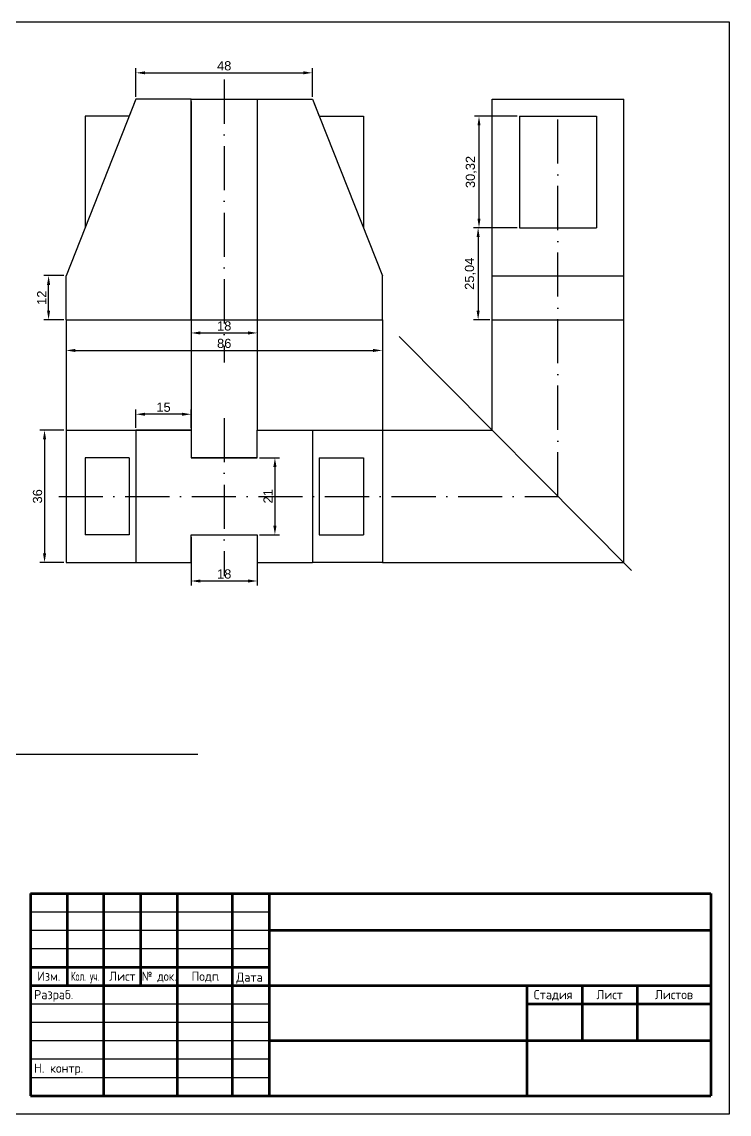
# Model space of a CAD drawing. Header units: millimetres. Extents: x 3106 to 3526, y 1711 to 2008.
# Drawn here: x 3333.8 to 3526.2, y 1710.8 to 2007.8 of the extents above; entities that cross this region are included whole.
import ezdxf
from ezdxf.enums import TextEntityAlignment as Align

# ---------------------------------------------------------------- set-up
doc = ezdxf.new("R2010")
doc.units = ezdxf.units.MM
doc.linetypes.add('ACAD_ISO10W100', pattern=[18, 12, -3, 0, -3])
doc.layers.add('Контур', color=7, linetype='Continuous', lineweight=30)
doc.layers.add('Оси', color=100, linetype='ACAD_ISO10W100')
doc.layers.add('Размеры', color=30, linetype='Continuous')
doc.styles.add('GOST-2.304_Type-B', font='GOST Common.ttf')
doc.styles.get("Standard").update_dxf_attribs({"font": 'arial.ttf'})
doc.dimstyles.new('ISO-25', dxfattribs={"dimtxt": 2.5, "dimasz": 2.5, "dimexe": 1.25, "dimexo": 0.625, "dimtad": 1, "dimtxsty": 'Standard', "dimcen": 2.5, "dimadec": 0, "dimazin": 0, "dimtfac": 1, "dimtmove": 0, "dimatfit": 3, "dimfxl": 1, "dimarcsym": 0})

# ---------------------------------------------------------------- blocks, each defined once
blk = doc.blocks.new('ACAD_SPDS_TB_00')
at = {"linetype": 'Continuous', "lineweight": 60}
for p, q in [((-185, 55), (-185, 0)), ((-185, 55), (0, 55)), ((-175, 55), (-175, 30)), ((-165, 0), (-165, 55)), ((-155, 30), (-155, 55)), ((-145, 0), (-145, 55)), ((-130, 0), (-130, 55)), ((-120, 0), (-120, 55)), ((0, 55), (0, 0)), ((-120, 45), (0, 45)), ((-185, 35), (-120, 35)), ((-185, 30), (0, 30)), ((-50, 30), (-50, 0)), ((-35, 30), (-35, 15)), ((-20, 30), (-20, 15)), ((-50, 25), (0, 25)), ((-120, 15), (0, 15)), ((-185, 0), (0, 0))]:
    blk.add_line(p, q, dxfattribs=at)
at = {"linetype": 'Continuous', "lineweight": 25}
for p, q in [((-185, 50), (-120, 50)), ((-185, 45), (-120, 45)), ((-185, 40), (-120, 40)), ((-185, 25), (-120, 25)), ((-185, 20), (-120, 20)), ((-185, 15), (-120, 15)), ((-185, 10), (-120, 10)), ((-185, 5), (-120, 5))]:
    blk.add_line(p, q, dxfattribs=at)
at = {"style": 'GOST-2.304_Type-B'}
for s, p in [('Изм.', (-180, 31.25)), ('Лист', (-160, 31.25)), ('Подп', (-137.5, 31.25))]:
    blk.add_text(s, height=2.5, dxfattribs=at).set_placement(p, align=Align.CENTER)
at = {"style": 'GOST-2.304_Type-B', "width": 0.7}
blk.add_text('Кол. уч.', height=2.5, dxfattribs=at).set_placement((-174, 31.25))
at = {"style": 'GOST-2.304_Type-B', "width": 0.9}
blk.add_text('№ док.', height=2.5, dxfattribs=at).set_placement((-150, 31.25), align=Align.CENTER)
at = {"style": 'GOST-2.304_Type-B'}
for s, p in [('Дата', (-129, 31)), ('.', (-177.56, 31.25)), ('.', (-134.25, 31.25)), ('Разраб.', (-184, 26.25)), ('Стадия', (-48.12, 26.25)), ('Н. контр.', (-184, 6.25))]:
    blk.add_text(s, height=2.5, dxfattribs=at).set_placement(p)
blk.add_text('Лист', height=2.5, dxfattribs=at).set_placement((-27.5, 27.5), align=Align.MIDDLE_CENTER)
at = {"linetype": 'Continuous', "insert": (-10, 27.5), "char_height": 2.5, "width": 19, "attachment_point": 5, "style": 'GOST-2.304_Type-B'}
blk.add_mtext('Листов', dxfattribs=at)
at = {"style": 'GOST-2.304_Type-B', "flags": 8}
for tag, p in [('ИЗМ_4', (-180, 51)), ('КОЛ_УЧ4', (-170, 51)), ('ЛИСТ_ИЗМ4', (-160, 51)), ('N_ДОК_4', (-150, 51)), ('ИЗМ_3', (-180, 46)), ('КОЛ_УЧ3', (-170, 46)), ('ЛИСТ_ИЗМ3', (-160, 46)), ('N_ДОК_3', (-150, 46)), ('ИЗМ_2', (-180, 41)), ('КОЛ_УЧ2', (-170, 41)), ('ЛИСТ_ИЗМ2', (-160, 41)), ('N_ДОК_2', (-150, 41)), ('ИЗМ_1', (-180, 36)), ('КОЛ_УЧ1', (-170, 36)), ('ЛИСТ_ИЗМ1', (-160, 36)), ('N_ДОК_1', (-150, 36))]:
    blk.add_attdef(tag, text='', height=2.5, dxfattribs=at).set_placement(p, align=Align.CENTER)
at = {"style": 'GOST-2.304_Type-B', "width": 0.6, "flags": 8}
for tag, p in [('ИЗМ_4_ДАТА', (-125, 51)), ('ИЗМ_3_ДАТА', (-125, 46)), ('ИЗМ_2_ДАТА', (-125, 41)), ('ИЗМ_1_ДАТА', (-124.48, 36)), ('РАЗРАБ_ДАТА', (-125, 26)), ('ДОЛЖНОСТЬ_1_ДАТА', (-125, 21)), ('ДОЛЖНОСТЬ_2_ДАТА', (-125, 16)), ('ДОЛЖНОСТЬ_3_ДАТА', (-125, 11)), ('НКОНТР_ДАТА', (-125, 6)), ('ДОЛЖНОСТЬ_4_ДАТА', (-125, 1))]:
    blk.add_attdef(tag, text='', height=2.5, dxfattribs=at).set_placement(p, align=Align.CENTER)
at = {"lineweight": 30, "flags": 104}
for tag, height, p in [('ОБОЗНАЧЕНИЕ_ДОКУМЕНТА', 5, (-60, 50)), ('НАИМЕНОВАНИЕ_ОБЪЕКТА_СТРОИТЕЛЬСТВА', 3.5, (-60, 37.5)), ('НАИМЕНОВАНИЕ_ЗДАНИЯ_СООРУЖЕНИЯ', 3.5, (-85, 22.5)), ('НАИМЕНОВАНИЕ_ИЗОБРАЖЕНИЙ', 3.5, (-85, 7.5)), ('НАИМЕНОВАНИЕ_ПРЕДПРИЯТИЯ', 3.5, (-23.73, 7.5))]:
    blk.add_attdef(tag, text='', height=height, dxfattribs=at).set_placement(p, align=Align.MIDDLE_CENTER)
at = {"style": 'GOST-2.304_Type-B'}
for tag, p, flags in [('РАЗРАБ_ФИО', (-164.31, 26), 8), ('ДОЛЖНОСТЬ_1', (-184, 21), 8), ('ДОЛЖНОСТЬ_1_ФИО', (-164.31, 21), 8), ('ДОЛЖНОСТЬ_2', (-184, 16), 8), ('ДОЛЖНОСТЬ_2_ФИО', (-164.31, 16), 8), ('ДОЛЖНОСТЬ_3', (-184, 11), 8), ('ДОЛЖНОСТЬ_3_ФИО', (-164.31, 11), 8), ('НКОНТР_ФИО', (-164.31, 6), 8), ('ДОЛЖНОСТЬ_4', (-184, 1), 8), ('ДОЛЖНОСТЬ_4_ФИО', (-164.31, 1), 8), ('ИДЕНТИФИКАТОР_НАДПИСИ', (0, 0), 1)]:
    blk.add_attdef(tag, p, '', height=2.5, dxfattribs=dict(at, flags=flags))
at = {"style": 'GOST-2.304_Type-B', "flags": 8}
for tag, p in [('СТАДИЯ', (-42.77, 20)), ('ЛИСТ', (-27.77, 20)), ('ЛИСТОВ', (-10, 20))]:
    blk.add_attdef(tag, text='', height=2.5, dxfattribs=at).set_placement(p, align=Align.MIDDLE_CENTER)
blk = doc.blocks.new('*D92')
at = {"layer": 'Defpoints', "color": 0, "transparency": 16777216}
for p in [(3341.11, 1938.74), (3345.86, 1938.74), (3345.86, 1926.74)]:
    blk.add_point(p, dxfattribs=at)
at = {"layer": 'Размеры', "color": 0, "lineweight": -2, "transparency": 16777216}
for p, q in [((3345.24, 1938.74), (3339.86, 1938.74)), ((3341.11, 1929.24), (3341.11, 1936.24)), ((3345.24, 1926.74), (3339.86, 1926.74))]:
    blk.add_line(p, q, dxfattribs=at)
at = {"layer": 'Размеры', "color": 0, "transparency": 16777216}
for points in [[(3340.69, 1936.24), (3341.53, 1936.24), (3341.11, 1938.74)], [(3340.69, 1929.24), (3341.53, 1929.24), (3341.11, 1926.74)]]:
    blk.add_solid(points, dxfattribs=at)
at = {"layer": 'Размеры', "color": 0, "transparency": 16777216, "insert": (3339.23, 1932.74), "char_height": 2.5, "attachment_point": 5, "rotation": 90}
blk.add_mtext('12', dxfattribs=at)
blk = doc.blocks.new('*D93')
at = {"layer": 'Defpoints', "color": 0, "transparency": 16777216}
for p in [(3345.86, 1926.74), (3431.86, 1926.74), (3431.86, 1918.41)]:
    blk.add_point(p, dxfattribs=at)
at = {"layer": 'Размеры', "color": 0, "lineweight": -2, "transparency": 16777216}
for p, q in [((3345.86, 1926.11), (3345.86, 1917.16)), ((3431.86, 1926.11), (3431.86, 1917.16)), ((3348.36, 1918.41), (3429.36, 1918.41))]:
    blk.add_line(p, q, dxfattribs=at)
at = {"layer": 'Размеры', "color": 0, "transparency": 16777216}
for points in [[(3348.36, 1918.82), (3348.36, 1917.99), (3345.86, 1918.41)], [(3429.36, 1918.82), (3429.36, 1917.99), (3431.86, 1918.41)]]:
    blk.add_solid(points, dxfattribs=at)
at = {"layer": 'Размеры', "color": 0, "transparency": 16777216, "insert": (3388.86, 1920.31), "char_height": 2.5, "attachment_point": 5}
blk.add_mtext('86', dxfattribs=at)
blk = doc.blocks.new('*D94')
at = {"layer": 'Defpoints', "color": 0, "transparency": 16777216}
for p in [(3379.86, 1986.74), (3397.86, 1986.74), (3397.86, 1923.16)]:
    blk.add_point(p, dxfattribs=at)
at = {"layer": 'Размеры', "color": 0, "lineweight": -2, "transparency": 16777216}
for p, q in [((3379.86, 1986.11), (3379.86, 1921.91)), ((3397.86, 1986.11), (3397.86, 1921.91)), ((3382.36, 1923.16), (3395.36, 1923.16))]:
    blk.add_line(p, q, dxfattribs=at)
at = {"layer": 'Размеры', "color": 0, "transparency": 16777216}
for points in [[(3382.36, 1923.58), (3382.36, 1922.74), (3379.86, 1923.16)], [(3395.36, 1923.58), (3395.36, 1922.74), (3397.86, 1923.16)]]:
    blk.add_solid(points, dxfattribs=at)
at = {"layer": 'Размеры', "color": 0, "transparency": 16777216, "insert": (3388.86, 1925.06), "char_height": 2.5, "attachment_point": 5}
blk.add_mtext('18', dxfattribs=at)
blk = doc.blocks.new('*D95')
at = {"layer": 'Defpoints', "color": 0, "transparency": 16777216}
for p in [(3412.86, 1993.89), (3364.86, 1986.74), (3412.86, 1986.74)]:
    blk.add_point(p, dxfattribs=at)
at = {"layer": 'Размеры', "color": 0, "lineweight": -2, "transparency": 16777216}
for p, q in [((3364.86, 1987.36), (3364.86, 1995.14)), ((3367.36, 1993.89), (3410.36, 1993.89)), ((3412.86, 1987.36), (3412.86, 1995.14))]:
    blk.add_line(p, q, dxfattribs=at)
at = {"layer": 'Размеры', "color": 0, "transparency": 16777216}
for points in [[(3367.36, 1994.31), (3367.36, 1993.48), (3364.86, 1993.89)], [(3410.36, 1994.31), (3410.36, 1993.48), (3412.86, 1993.89)]]:
    blk.add_solid(points, dxfattribs=at)
at = {"layer": 'Размеры', "color": 0, "transparency": 16777216, "insert": (3388.86, 1995.79), "char_height": 2.5, "attachment_point": 5}
blk.add_mtext('48', dxfattribs=at)
blk = doc.blocks.new('*D97')
at = {"layer": 'Defpoints', "color": 0, "transparency": 16777216}
for p in [(3364.86, 1901.06), (3364.86, 1896.74), (3379.86, 1896.74)]:
    blk.add_point(p, dxfattribs=at)
at = {"layer": 'Размеры', "color": 0, "lineweight": -2, "transparency": 16777216}
for p, q in [((3364.86, 1897.36), (3364.86, 1902.31)), ((3377.36, 1901.06), (3367.36, 1901.06)), ((3379.86, 1897.36), (3379.86, 1902.31))]:
    blk.add_line(p, q, dxfattribs=at)
at = {"layer": 'Размеры', "color": 0, "transparency": 16777216}
for points in [[(3367.36, 1901.48), (3367.36, 1900.64), (3364.86, 1901.06)], [(3377.36, 1901.48), (3377.36, 1900.64), (3379.86, 1901.06)]]:
    blk.add_solid(points, dxfattribs=at)
at = {"layer": 'Размеры', "color": 0, "transparency": 16777216, "insert": (3372.36, 1902.96), "char_height": 2.5, "attachment_point": 5}
blk.add_mtext('15', dxfattribs=at)
blk = doc.blocks.new('*D98')
at = {"layer": 'Defpoints', "color": 0, "transparency": 16777216}
for p in [(3379.86, 1868.24), (3397.86, 1868.24), (3397.86, 1855.72)]:
    blk.add_point(p, dxfattribs=at)
at = {"layer": 'Размеры', "color": 0, "lineweight": -2, "transparency": 16777216}
for p, q in [((3379.86, 1867.61), (3379.86, 1854.47)), ((3397.86, 1867.61), (3397.86, 1854.47)), ((3382.36, 1855.72), (3395.36, 1855.72))]:
    blk.add_line(p, q, dxfattribs=at)
at = {"layer": 'Размеры', "color": 0, "transparency": 16777216}
for points in [[(3382.36, 1856.13), (3382.36, 1855.3), (3379.86, 1855.72)], [(3395.36, 1856.13), (3395.36, 1855.3), (3397.86, 1855.72)]]:
    blk.add_solid(points, dxfattribs=at)
at = {"layer": 'Размеры', "color": 0, "transparency": 16777216, "insert": (3388.86, 1857.62), "char_height": 2.5, "attachment_point": 5}
blk.add_mtext('18', dxfattribs=at)
blk = doc.blocks.new('*D99')
at = {"layer": 'Defpoints', "color": 0, "transparency": 16777216}
for p in [(3345.86, 1896.74), (3340.01, 1860.74), (3345.86, 1860.74)]:
    blk.add_point(p, dxfattribs=at)
at = {"layer": 'Размеры', "color": 0, "lineweight": -2, "transparency": 16777216}
for p, q in [((3345.24, 1896.74), (3338.76, 1896.74)), ((3340.01, 1894.24), (3340.01, 1863.24)), ((3345.24, 1860.74), (3338.76, 1860.74))]:
    blk.add_line(p, q, dxfattribs=at)
at = {"layer": 'Размеры', "color": 0, "transparency": 16777216}
for points in [[(3339.59, 1894.24), (3340.43, 1894.24), (3340.01, 1896.74)], [(3339.59, 1863.24), (3340.43, 1863.24), (3340.01, 1860.74)]]:
    blk.add_solid(points, dxfattribs=at)
at = {"layer": 'Размеры', "color": 0, "transparency": 16777216, "insert": (3338.11, 1878.74), "char_height": 2.5, "attachment_point": 5, "rotation": 90}
blk.add_mtext('36', dxfattribs=at)
blk = doc.blocks.new('*D100')
at = {"layer": 'Defpoints', "color": 0, "transparency": 16777216}
for p in [(3397.86, 1889.24), (3397.86, 1868.24), (3402.65, 1868.24)]:
    blk.add_point(p, dxfattribs=at)
at = {"layer": 'Размеры', "color": 0, "lineweight": -2, "transparency": 16777216}
for p, q in [((3398.49, 1889.24), (3403.9, 1889.24)), ((3402.65, 1886.74), (3402.65, 1870.74)), ((3398.49, 1868.24), (3403.9, 1868.24))]:
    blk.add_line(p, q, dxfattribs=at)
at = {"layer": 'Размеры', "color": 0, "transparency": 16777216}
for points in [[(3402.23, 1886.74), (3403.07, 1886.74), (3402.65, 1889.24)], [(3402.23, 1870.74), (3403.07, 1870.74), (3402.65, 1868.24)]]:
    blk.add_solid(points, dxfattribs=at)
at = {"layer": 'Размеры', "color": 0, "transparency": 16777216, "insert": (3400.77, 1878.74), "char_height": 2.5, "attachment_point": 5, "rotation": 90}
blk.add_mtext('21', dxfattribs=at)
blk = doc.blocks.new('*D102')
at = {"layer": 'Defpoints', "color": 0, "transparency": 16777216}
for p in [(3469.16, 1982.09), (3458.14, 1951.77), (3469.16, 1951.77)]:
    blk.add_point(p, dxfattribs=at)
at = {"layer": 'Размеры', "color": 0, "lineweight": -2, "transparency": 16777216}
for p, q in [((3468.53, 1982.09), (3456.89, 1982.09)), ((3458.14, 1979.59), (3458.14, 1954.27)), ((3468.53, 1951.77), (3456.89, 1951.77))]:
    blk.add_line(p, q, dxfattribs=at)
at = {"layer": 'Размеры', "color": 0, "transparency": 16777216}
for points in [[(3457.73, 1979.59), (3458.56, 1979.59), (3458.14, 1982.09)], [(3457.73, 1954.27), (3458.56, 1954.27), (3458.14, 1951.77)]]:
    blk.add_solid(points, dxfattribs=at)
at = {"layer": 'Размеры', "color": 0, "transparency": 16777216, "insert": (3456.02, 1966.93), "char_height": 2.5, "attachment_point": 5, "rotation": 90}
blk.add_mtext('30,32', dxfattribs=at)
blk = doc.blocks.new('*D103')
at = {"layer": 'Defpoints', "color": 0, "transparency": 16777216}
for p in [(3461.7, 1951.77), (3457.9, 1926.74), (3461.7, 1926.74)]:
    blk.add_point(p, dxfattribs=at)
at = {"layer": 'Размеры', "color": 0, "lineweight": -2, "transparency": 16777216}
for p, q in [((3461.07, 1951.77), (3456.65, 1951.77)), ((3457.9, 1949.27), (3457.9, 1929.24)), ((3461.07, 1926.74), (3456.65, 1926.74))]:
    blk.add_line(p, q, dxfattribs=at)
at = {"layer": 'Размеры', "color": 0, "transparency": 16777216}
for points in [[(3457.49, 1949.27), (3458.32, 1949.27), (3457.9, 1951.77)], [(3457.49, 1929.24), (3458.32, 1929.24), (3457.9, 1926.74)]]:
    blk.add_solid(points, dxfattribs=at)
at = {"layer": 'Размеры', "color": 0, "transparency": 16777216, "insert": (3455.78, 1939.26), "char_height": 2.5, "attachment_point": 5, "rotation": 90}
blk.add_mtext('25,04', dxfattribs=at)

msp = doc.modelspace()

# ---------------------------------------------------------------- linework, layer by layer
for p, q in [((3461.699, 1986.738), (3497.504, 1986.738)), ((3461.699, 1982.088), (3461.699, 1986.738)), ((3497.504, 1982.088), (3497.504, 1986.738)), ((3461.699, 1926.738), (3461.699, 1982.088)), ((3469.158, 1982.088), (3490.045, 1982.088)), ((3469.158, 1982.088), (3469.158, 1951.773)), ((3490.045, 1982.088), (3490.045, 1951.773)), ((3497.504, 1926.738), (3497.504, 1982.088)), ((3469.158, 1951.773), (3490.045, 1951.773)), ((3461.699, 1938.738), (3497.504, 1938.738)), ((3345.861, 1926.738), (3345.861, 1896.738)), ((3379.861, 1926.738), (3379.861, 1926.738)), ((3379.861, 1926.738), (3379.861, 1896.738)), ((3397.861, 1926.738), (3397.861, 1896.738)), ((3431.861, 1926.738), (3431.861, 1896.738)), ((3461.699, 1926.738), (3497.504, 1926.738)), ((3461.699, 1896.738), (3461.699, 1926.738)), ((3497.504, 1860.738), (3497.504, 1926.738)), ((3436.416, 1922.158), (3499.624, 1858.606)), ((3379.861, 1896.738), (3364.861, 1896.738)), ((3431.861, 1896.738), (3461.699, 1896.738)), ((3431.861, 1860.738), (3497.504, 1860.738)), ((3244.915, 1808.606), (3381.713, 1808.606))]:
    msp.add_line(p, q)
msp.add_lwpolyline([(3106.159, 1710.754), (3106.159, 2007.754), (3526.159, 2007.754), (3526.159, 1710.754), (3106.159, 1710.754)])
at = {"layer": 'Контур'}
for p, q in [((3364.861, 1986.738), (3345.861, 1938.738)), ((3364.861, 1986.738), (3363.021, 1982.088)), ((3379.861, 1986.738), (3364.861, 1986.738)), ((3379.861, 1926.738), (3379.861, 1986.738)), ((3379.861, 1986.738), (3397.861, 1986.738)), ((3379.861, 1986.738), (3388.861, 1986.738)), ((3397.861, 1986.738), (3397.861, 1926.738)), ((3397.861, 1986.738), (3412.861, 1986.738)), ((3412.861, 1986.738), (3431.861, 1938.738)), ((3412.861, 1986.738), (3414.701, 1982.088)), ((3363.021, 1982.088), (3351.021, 1982.088)), ((3351.021, 1982.088), (3351.021, 1951.773)), ((3414.701, 1982.088), (3426.701, 1982.088)), ((3426.701, 1982.088), (3426.701, 1951.773)), ((3345.861, 1926.738), (3345.861, 1938.738)), ((3431.861, 1926.738), (3431.861, 1938.738)), ((3345.861, 1926.738), (3431.861, 1926.738)), ((3345.861, 1926.738), (3379.861, 1926.738)), ((3345.861, 1896.738), (3379.861, 1896.738)), ((3345.861, 1896.738), (3345.861, 1860.738)), ((3364.861, 1896.738), (3364.861, 1860.738)), ((3379.861, 1896.738), (3379.861, 1889.238)), ((3397.861, 1896.738), (3431.861, 1896.738)), ((3397.861, 1889.238), (3397.861, 1896.738)), ((3397.861, 1896.738), (3412.861, 1896.738)), ((3412.861, 1896.738), (3412.861, 1860.738)), ((3431.861, 1896.738), (3431.861, 1860.738)), ((3363.021, 1889.238), (3351.021, 1889.238)), ((3351.021, 1889.238), (3351.021, 1868.238)), ((3363.021, 1889.238), (3363.021, 1868.238)), ((3379.861, 1889.238), (3397.861, 1889.238)), ((3397.861, 1889.238), (3379.861, 1889.238)), ((3414.701, 1889.238), (3426.701, 1889.238)), ((3414.701, 1889.238), (3414.701, 1868.238)), ((3426.701, 1889.238), (3426.701, 1868.238)), ((3351.607, 1868.238), (3351.021, 1868.238)), ((3363.021, 1868.238), (3351.607, 1868.238)), ((3379.861, 1860.738), (3379.861, 1868.238)), ((3379.861, 1868.238), (3397.861, 1868.238)), ((3379.861, 1868.238), (3379.861, 1868.238)), ((3379.861, 1868.238), (3397.861, 1868.238)), ((3397.861, 1868.238), (3397.861, 1860.738)), ((3414.701, 1868.238), (3426.701, 1868.238)), ((3345.861, 1860.738), (3364.861, 1860.738)), ((3364.861, 1860.738), (3379.861, 1860.738)), ((3397.861, 1860.738), (3412.861, 1860.738)), ((3431.861, 1860.738), (3412.861, 1860.738))]:
    msp.add_line(p, q, dxfattribs=at)
at = {"layer": 'Оси'}
for p, q in [((3388.861, 1992.065), (3388.861, 1915.118)), ((3479.601, 1878.738), (3479.601, 1984.106)), ((3388.861, 1900), (3388.861, 1857.05)), ((3343.861, 1878.738), (3479.601, 1878.738))]:
    msp.add_line(p, q, dxfattribs=at)

# ---------------------------------------------------------------- block references
msp.add_blockref('ACAD_SPDS_TB_00', (3521.159, 1715.754))

# ---------------------------------------------------------------- dimensions: what is measured, and where the dimension line sits
at = {"layer": 'Размеры'}
for base, p1, p2, picture, middle in [((3412.861, 1993.893), (3364.861, 1986.738), (3412.861, 1986.738), '*D95', (3388.861, 1995.794)), ((3397.861, 1923.16), (3379.861, 1986.738), (3397.861, 1986.738), '*D94', (3388.861, 1925.062)), ((3431.861, 1918.408), (3345.861, 1926.738), (3431.861, 1926.738), '*D93', (3388.861, 1920.309)), ((3364.861, 1901.061), (3379.861, 1896.738), (3364.861, 1896.738), '*D97', (3372.361, 1902.962)), ((3397.861, 1855.715), (3379.861, 1868.238), (3397.861, 1868.238), '*D98', (3388.861, 1857.617))]:
    dim = msp.add_linear_dim(base=base, p1=p1, p2=p2, dimstyle='ISO-25', dxfattribs=at)
    dim.commit()
    dim.dimension.update_dxf_attribs({"geometry": picture, "text_midpoint": middle})
for base, p1, p2, picture, middle in [((3458.1427, 1951.7727), (3469.1582, 1982.0885), (3469.1582, 1951.7727), '*D102', (3456.0154, 1966.9306)), ((3457.9043, 1926.7375), (3461.6988, 1951.7727), (3461.6988, 1926.7375), '*D103', (3455.7769, 1939.2551)), ((3341.11, 1938.738), (3345.861, 1926.738), (3345.861, 1938.738), '*D92', (3339.229, 1932.738)), ((3340.009, 1860.738), (3345.861, 1896.738), (3345.861, 1860.738), '*D99', (3338.107, 1878.738)), ((3402.65, 1868.238), (3397.861, 1889.238), (3397.861, 1868.238), '*D100', (3400.77, 1878.738))]:
    dim = msp.add_linear_dim(base=base, p1=p1, p2=p2, angle=90, dimstyle='ISO-25', dxfattribs=at)
    dim.commit()
    dim.dimension.update_dxf_attribs({"geometry": picture, "text_midpoint": middle})

doc.saveas('drawing.dxf')
